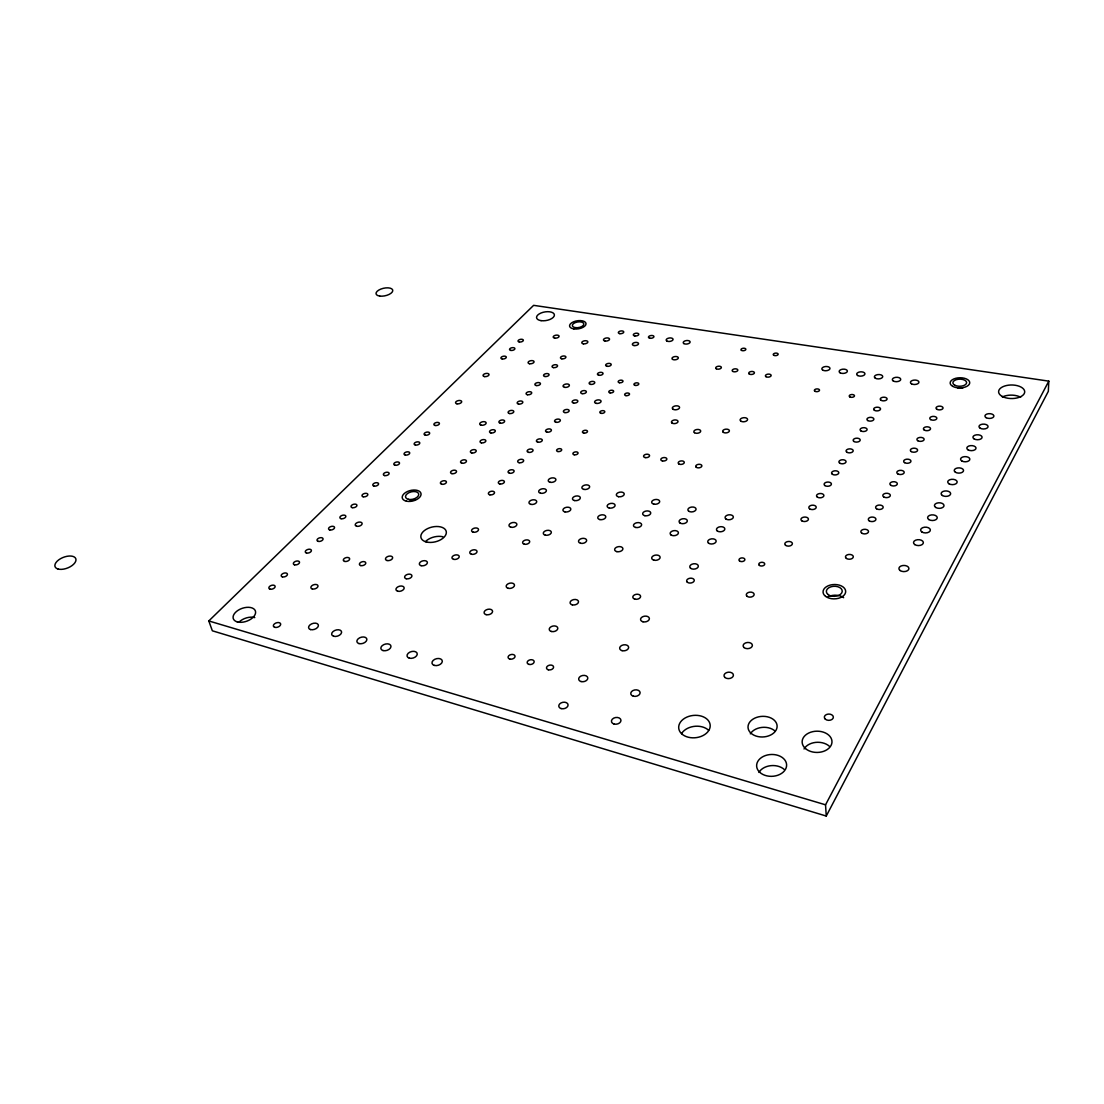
<?xml version="1.0" encoding="UTF-8"?>
<svg xmlns="http://www.w3.org/2000/svg" width="1104" height="1104" viewBox="0 0 1104 1104"><rect width="100%" height="100%" fill="white"/><g stroke="black" fill="none" stroke-linecap="round" stroke-linejoin="round"><path stroke-width="1.5" d="M1048.8 381.142L1048.331 391.327L826.261 816.049L212.354 630.798L208.794 620.945L533.632 305.339L1048.8 381.142L825.544 804.816L826.261 816.049M208.794 620.945L825.544 804.816M957.748 387.904A9.757 5.12 -0.8 0 1 962.771 387.959M827.876 596.905A11.261 7.204 -1.5 0 1 843.649 597.706M409.901 501.106A9.577 5.41 -13.8 0 1 414.649 499.781M425.385 541.705A12.931 7.604 -13.7 0 1 442.883 536.751M1002.335 396.971A13.013 6.817 0.4 0 1 1020.648 397.219M681.734 733.318A15.704 11.219 -5.9 0 1 708.658 730.337M239.044 622.09A11.647 6.859 -19.4 0 1 254.776 617.591M804.043 748.981A14.835 10.654 -0.3 0 1 829.352 746.221M758.931 772.4A14.918 10.943 -2 0 1 784.461 769.64M750.334 733.843A14.476 10.336 -2.8 0 1 775.132 731.124M952.752 386.372A9.798 5.092 -0.9 0 0 969.298 384.233A9.798 5.092 -0.9 0 0 957.775 377.899A9.798 5.092 -0.9 0 0 952.752 386.372M573.859 328.909A8.321 4.071 -9.2 0 0 586.031 323.707A8.321 4.071 -9.2 0 0 573.5 321.83A8.321 4.071 -9.2 0 0 573.859 328.909M825.585 596.381A11.316 7.176 -1.7 0 0 844.946 594.049A11.316 7.176 -1.7 0 0 832.554 584.637A11.316 7.176 -1.7 0 0 825.585 596.381M406.396 501.175A9.619 5.382 -13.8 0 0 421.052 494.537A9.619 5.382 -13.8 0 0 407.459 491.501A9.619 5.382 -13.8 0 0 406.396 501.175M426.668 542.036A13 7.562 -13.7 0 0 446.333 532.859A13 7.562 -13.7 0 0 427.786 528.512A13 7.562 -13.7 0 0 426.668 542.036M1002.294 396.474A13.069 6.79 0.2 0 0 1024.222 393.645A13.069 6.79 0.2 0 0 1008.407 385.186A13.069 6.79 0.2 0 0 1002.294 396.474M681.568 733.705A15.787 11.192 -5.9 0 0 708.74 730.558A15.787 11.192 -5.9 0 0 693.036 715.461A15.787 11.192 -5.9 0 0 681.568 733.705M237.25 621.897A11.716 6.831 -19.3 0 0 255.479 613.438A11.716 6.831 -19.3 0 0 240.272 609.104A11.716 6.831 -19.3 0 0 237.25 621.897M541.07 320.643A9.025 4.347 -9.8 0 0 554.401 315.026A9.025 4.347 -9.8 0 0 540.946 313.039A9.025 4.347 -9.8 0 0 541.07 320.643M583.367 343.827A3.077 1.532 -9.1 0 0 587.866 341.895A3.077 1.532 -9.1 0 0 583.229 341.164A3.077 1.532 -9.1 0 0 583.367 343.827M356.647 526.263A3.56 2.015 -15.3 0 0 362.126 523.793A3.56 2.015 -15.3 0 0 357.227 522.606A3.56 2.015 -15.3 0 0 356.647 526.263M481.234 425.219A3.284 1.739 -11.6 0 0 486.16 423.053A3.284 1.739 -11.6 0 0 481.399 422.128A3.284 1.739 -11.6 0 0 481.234 425.219M453.647 559.355A3.712 2.208 -13.3 0 0 459.236 556.72A3.712 2.208 -13.3 0 0 453.923 555.422A3.712 2.208 -13.3 0 0 453.647 559.355M825.337 719.187A4.513 3.146 -0.3 0 0 833.051 718.331A4.513 3.146 -0.3 0 0 828.152 714.095A4.513 3.146 -0.3 0 0 825.337 719.187M387.007 560.515A3.685 2.167 -15.1 0 0 392.651 557.893A3.685 2.167 -15.1 0 0 387.518 556.609A3.685 2.167 -15.1 0 0 387.007 560.515M634.938 599.168A3.933 2.512 -8.1 0 0 640.61 596.298A3.933 2.512 -8.1 0 0 634.565 594.835A3.933 2.512 -8.1 0 0 634.938 599.168M471.477 554.263A3.698 2.208 -12.8 0 0 477.038 551.641A3.698 2.208 -12.8 0 0 471.684 550.344A3.698 2.208 -12.8 0 0 471.477 554.263M406.217 578.744A3.754 2.249 -14.8 0 0 411.93 576.053A3.754 2.249 -14.8 0 0 406.658 574.701A3.754 2.249 -14.8 0 0 406.217 578.744M694.457 432.685A3.45 1.904 -6.5 0 0 700.378 431.94A3.45 1.904 -6.5 0 0 696.969 429.484A3.45 1.904 -6.5 0 0 694.457 432.685M672.543 359.338A3.188 1.628 -7.2 0 0 678.022 358.621A3.188 1.628 -7.2 0 0 674.93 356.551A3.188 1.628 -7.2 0 0 672.543 359.338M634.041 345.552A3.119 1.573 -8 0 0 638.54 343.592A3.119 1.573 -8 0 0 633.765 342.847A3.119 1.573 -8 0 0 634.041 345.552M605.075 341.026A3.077 1.532 -8.6 0 0 609.56 339.094A3.077 1.532 -8.6 0 0 604.882 338.376A3.077 1.532 -8.6 0 0 605.075 341.026M596.312 403.388A3.284 1.739 -8.9 0 0 601.087 401.249A3.284 1.739 -8.9 0 0 596.119 400.366A3.284 1.739 -8.9 0 0 596.312 403.388M564.668 387.352A3.202 1.67 -9.6 0 0 569.388 385.282A3.202 1.67 -9.6 0 0 564.586 384.44A3.202 1.67 -9.6 0 0 564.668 387.352M814.89 391.244A2.608 1.38 -3.9 0 0 819.347 390.678A2.608 1.38 -3.9 0 0 816.546 388.939A2.608 1.38 -3.9 0 0 814.89 391.244M849.818 396.902A2.65 1.408 -3.1 0 0 854.33 396.322A2.65 1.408 -3.1 0 0 851.419 394.556A2.65 1.408 -3.1 0 0 849.818 396.902M739.542 560.956A2.967 1.849 -4.8 0 0 744.648 560.335A2.967 1.849 -4.8 0 0 741.612 557.92A2.967 1.849 -4.8 0 0 739.542 560.956M759.359 565.386A2.995 1.863 -4.2 0 0 764.492 564.765A2.995 1.863 -4.2 0 0 761.387 562.322A2.995 1.863 -4.2 0 0 759.359 565.386M574.232 454.779A2.608 1.449 -9.5 0 0 578.068 453.026A2.608 1.449 -9.5 0 0 574.135 452.254A2.608 1.449 -9.5 0 0 574.232 454.779M557.893 451.536A2.594 1.435 -9.9 0 0 561.715 449.797A2.594 1.435 -9.9 0 0 557.837 449.024A2.594 1.435 -9.9 0 0 557.893 451.536M610.07 392.872A2.47 1.311 -8.6 0 0 613.672 391.271A2.47 1.311 -8.6 0 0 609.905 390.609A2.47 1.311 -8.6 0 0 610.07 392.872M625.94 395.632A2.498 1.325 -8.2 0 0 629.542 394.018A2.498 1.325 -8.2 0 0 625.733 393.369A2.498 1.325 -8.2 0 0 625.94 395.632M635.242 385.42A2.47 1.297 -8 0 0 638.802 383.819A2.47 1.297 -8 0 0 635.021 383.185A2.47 1.297 -8 0 0 635.242 385.42M619.454 382.729A2.456 1.283 -8.4 0 0 623.015 381.142A2.456 1.283 -8.4 0 0 619.261 380.521A2.456 1.283 -8.4 0 0 619.454 382.729M773.725 355.267A2.484 1.27 -5 0 0 777.975 354.715A2.484 1.27 -5 0 0 775.381 353.128A2.484 1.27 -5 0 0 773.725 355.267M741.46 350.368A2.456 1.242 -5.7 0 0 745.655 349.816A2.456 1.242 -5.7 0 0 743.158 348.257A2.456 1.242 -5.7 0 0 741.46 350.368M716.248 368.75A2.829 1.463 -6.2 0 0 721.105 368.115A2.829 1.463 -6.2 0 0 718.262 366.252A2.829 1.463 -6.2 0 0 716.248 368.75M732.697 371.372A2.857 1.49 -5.8 0 0 737.596 370.737A2.857 1.49 -5.8 0 0 734.698 368.86A2.857 1.49 -5.8 0 0 732.697 371.372M749.271 374.021A2.87 1.504 -5.5 0 0 754.198 373.387A2.87 1.504 -5.5 0 0 751.244 371.496A2.87 1.504 -5.5 0 0 749.271 374.021M765.969 376.685A2.898 1.518 -5.1 0 0 770.937 376.05A2.898 1.518 -5.1 0 0 767.915 374.146A2.898 1.518 -5.1 0 0 765.969 376.685M696.265 467.282A3.091 1.766 -6.4 0 0 701.592 466.619A3.091 1.766 -6.4 0 0 698.528 464.329A3.091 1.766 -6.4 0 0 696.265 467.282M678.712 463.859A3.077 1.753 -6.9 0 0 683.997 463.197A3.077 1.753 -6.9 0 0 681.002 460.934A3.077 1.753 -6.9 0 0 678.712 463.859M662.497 460.961A3.05 1.725 -7.3 0 0 666.857 458.905A3.05 1.725 -7.3 0 0 662.138 457.994A3.05 1.725 -7.3 0 0 662.497 460.961M645.205 457.594A3.036 1.711 -7.8 0 0 649.566 455.552A3.036 1.711 -7.8 0 0 644.902 454.655A3.036 1.711 -7.8 0 0 645.205 457.594M740.839 421.148A3.754 2.042 -5.4 0 0 747.27 420.32A3.754 2.042 -5.4 0 0 743.434 417.712A3.754 2.042 -5.4 0 0 740.839 421.148M672.943 409.184A3.643 1.96 -7.1 0 0 679.208 408.383A3.643 1.96 -7.1 0 0 675.662 405.858A3.643 1.96 -7.1 0 0 672.943 409.184M434.327 665.408A5.285 3.422 -15.2 0 0 442.318 661.434A5.285 3.422 -15.2 0 0 434.797 659.295A5.285 3.422 -15.2 0 0 434.327 665.408M409.28 658.15A5.244 3.353 -15.9 0 0 417.243 654.244A5.244 3.353 -15.9 0 0 409.874 652.133A5.244 3.353 -15.9 0 0 409.28 658.15M607.117 366.307A2.815 1.449 -8.6 0 0 611.216 364.499A2.815 1.449 -8.6 0 0 606.924 363.796A2.815 1.449 -8.6 0 0 607.117 366.307M598.92 375.277A2.843 1.463 -8.8 0 0 603.06 373.456A2.843 1.463 -8.8 0 0 598.754 372.738A2.843 1.463 -8.8 0 0 598.92 375.277M590.612 384.385A2.87 1.49 -9 0 0 594.794 382.536A2.87 1.49 -9 0 0 590.461 381.805A2.87 1.49 -9 0 0 590.612 384.385M582.167 393.645A2.884 1.518 -9.2 0 0 586.39 391.768A2.884 1.518 -9.2 0 0 582.043 391.009A2.884 1.518 -9.2 0 0 582.167 393.645M573.583 403.043A2.912 1.546 -9.4 0 0 577.861 401.152A2.912 1.546 -9.4 0 0 573.487 400.366A2.912 1.546 -9.4 0 0 573.583 403.043M564.875 412.592A2.926 1.559 -9.6 0 0 569.181 410.674A2.926 1.559 -9.6 0 0 564.793 409.874A2.926 1.559 -9.6 0 0 564.875 412.592M556.016 422.294A2.953 1.587 -9.9 0 0 560.377 420.348A2.953 1.587 -9.9 0 0 555.961 419.52A2.953 1.587 -9.9 0 0 556.016 422.294M547.018 432.161A2.981 1.615 -10.1 0 0 551.42 430.174A2.981 1.615 -10.1 0 0 546.991 429.332A2.981 1.615 -10.1 0 0 547.018 432.161M537.883 442.18A3.008 1.642 -10.4 0 0 542.326 440.179A3.008 1.642 -10.4 0 0 537.869 439.309A3.008 1.642 -10.4 0 0 537.883 442.18M528.595 452.364A3.022 1.67 -10.6 0 0 533.08 450.322A3.022 1.67 -10.6 0 0 528.609 449.438A3.022 1.67 -10.6 0 0 528.595 452.364M519.142 462.714A3.05 1.697 -10.9 0 0 523.682 460.658A3.05 1.697 -10.9 0 0 519.184 459.733A3.05 1.697 -10.9 0 0 519.142 462.714M509.537 473.243A3.077 1.725 -11.2 0 0 514.133 471.146A3.077 1.725 -11.2 0 0 509.606 470.207A3.077 1.725 -11.2 0 0 509.537 473.243M499.781 483.938A3.105 1.753 -11.5 0 0 504.418 481.813A3.105 1.753 -11.5 0 0 499.877 480.847A3.105 1.753 -11.5 0 0 499.781 483.938M489.845 494.827A3.133 1.78 -11.8 0 0 494.537 492.674A3.133 1.78 -11.8 0 0 489.969 491.68A3.133 1.78 -11.8 0 0 489.845 494.827M441.779 484.256A3.077 1.711 -12.9 0 0 446.444 482.144A3.077 1.711 -12.9 0 0 442.042 481.192A3.077 1.711 -12.9 0 0 441.779 484.256M451.922 473.644A3.05 1.684 -12.6 0 0 456.545 471.574A3.05 1.684 -12.6 0 0 452.157 470.635A3.05 1.684 -12.6 0 0 451.922 473.644M461.914 463.211A3.022 1.656 -12.3 0 0 466.481 461.168A3.022 1.656 -12.3 0 0 462.121 460.258A3.022 1.656 -12.3 0 0 461.914 463.211M471.739 452.957A2.995 1.642 -12 0 0 476.252 450.943A2.995 1.642 -12 0 0 471.905 450.059A2.995 1.642 -12 0 0 471.739 452.957M481.399 442.856A2.981 1.615 -11.7 0 0 485.87 440.869A2.981 1.615 -11.7 0 0 481.551 440.013A2.981 1.615 -11.7 0 0 481.399 442.856M490.907 432.934A2.953 1.587 -11.4 0 0 495.337 430.96A2.953 1.587 -11.4 0 0 491.032 430.132A2.953 1.587 -11.4 0 0 490.907 432.934M500.264 423.149A2.926 1.559 -11.1 0 0 504.652 421.217A2.926 1.559 -11.1 0 0 500.36 420.403A2.926 1.559 -11.1 0 0 500.264 423.149M509.482 413.531A2.898 1.532 -10.9 0 0 513.815 411.626A2.898 1.532 -10.9 0 0 509.551 410.826A2.898 1.532 -10.9 0 0 509.482 413.531M518.549 404.064A2.884 1.518 -10.6 0 0 522.841 402.173A2.884 1.518 -10.6 0 0 518.59 401.401A2.884 1.518 -10.6 0 0 518.549 404.064M527.477 394.735A2.857 1.49 -10.4 0 0 531.728 392.872A2.857 1.49 -10.4 0 0 527.491 392.113A2.857 1.49 -10.4 0 0 527.477 394.735M536.268 385.544A2.843 1.463 -10.2 0 0 540.477 383.723A2.843 1.463 -10.2 0 0 536.268 382.978A2.843 1.463 -10.2 0 0 536.268 385.544M544.921 376.505A2.815 1.449 -10 0 0 549.088 374.698A2.815 1.449 -10 0 0 544.893 373.98A2.815 1.449 -10 0 0 544.921 376.505M553.449 367.604A2.788 1.421 -9.8 0 0 557.575 365.824A2.788 1.421 -9.8 0 0 553.394 365.12A2.788 1.421 -9.8 0 0 553.449 367.604M561.839 358.828A2.774 1.408 -9.6 0 0 565.924 357.075A2.774 1.408 -9.6 0 0 561.77 356.385A2.774 1.408 -9.6 0 0 561.839 358.828M893.329 381.018A4.223 2.208 -2.3 0 0 900.505 380.093A4.223 2.208 -2.3 0 0 895.717 377.347A4.223 2.208 -2.3 0 0 893.329 381.018M822.728 370.116A4.085 2.125 -3.9 0 0 829.711 369.205A4.085 2.125 -3.9 0 0 825.281 366.556A4.085 2.125 -3.9 0 0 822.728 370.116M911.49 383.819A4.25 2.222 -1.8 0 0 918.721 382.895A4.25 2.222 -1.8 0 0 913.85 380.121A4.25 2.222 -1.8 0 0 911.49 383.819M840.075 372.793A4.126 2.139 -3.5 0 0 847.113 371.882A4.126 2.139 -3.5 0 0 842.6 369.205A4.126 2.139 -3.5 0 0 840.075 372.793M857.615 375.498A4.154 2.167 -3.1 0 0 864.694 374.587A4.154 2.167 -3.1 0 0 860.099 371.882A4.154 2.167 -3.1 0 0 857.615 375.498M875.362 378.244A4.181 2.18 -2.7 0 0 882.496 377.32A4.181 2.18 -2.7 0 0 877.804 374.601A4.181 2.18 -2.7 0 0 875.362 378.244M344.614 561.412A3.271 1.904 -16.1 0 0 349.651 559.093A3.271 1.904 -16.1 0 0 345.179 557.948A3.271 1.904 -16.1 0 0 344.614 561.412M360.718 565.579A3.298 1.932 -15.8 0 0 365.783 563.247A3.298 1.932 -15.8 0 0 361.243 562.088A3.298 1.932 -15.8 0 0 360.718 565.579M548.302 669.797A3.574 2.387 -11.5 0 0 553.587 667.092A3.574 2.387 -11.5 0 0 548.246 665.615A3.574 2.387 -11.5 0 0 548.302 669.797M528.899 664.387A3.547 2.36 -12.1 0 0 534.17 661.71A3.547 2.36 -12.1 0 0 528.913 660.247A3.547 2.36 -12.1 0 0 528.899 664.387M509.772 659.047A3.533 2.318 -12.7 0 0 515.044 656.397A3.533 2.318 -12.7 0 0 509.855 654.962A3.533 2.318 -12.7 0 0 509.772 659.047M805.437 748.526A14.918 10.626 -0.5 0 0 830.967 745.614A14.918 10.626 -0.5 0 0 814.78 731.317A14.918 10.626 -0.5 0 0 805.437 748.526M759.704 772.262A15.001 10.93 -2.2 0 0 785.468 769.35A15.001 10.93 -2.2 0 0 769.667 754.598A15.001 10.93 -2.2 0 0 759.704 772.262M750.968 733.194A14.559 10.309 -3 0 0 775.974 730.324A14.559 10.309 -3 0 0 760.753 716.468A14.559 10.309 -3 0 0 750.968 733.194M524.345 544.217A3.616 2.167 -11.3 0 0 529.713 541.664A3.616 2.167 -11.3 0 0 524.386 540.422A3.616 2.167 -11.3 0 0 524.345 544.217M473.202 532.169A3.547 2.084 -12.6 0 0 478.529 529.685A3.547 2.084 -12.6 0 0 473.395 528.485A3.547 2.084 -12.6 0 0 473.202 532.169M747.049 596.27A3.933 2.512 -4.4 0 0 753.811 595.47A3.933 2.512 -4.4 0 0 749.754 592.144A3.933 2.512 -4.4 0 0 747.049 596.27M687.295 582.208A3.836 2.429 -6.4 0 0 693.905 581.422A3.836 2.429 -6.4 0 0 690.124 578.206A3.836 2.429 -6.4 0 0 687.295 582.208M671.991 423.039A3.326 1.822 -7.1 0 0 677.704 422.308A3.326 1.822 -7.1 0 0 674.475 419.975A3.326 1.822 -7.1 0 0 671.991 423.039M723.286 432.326A3.395 1.877 -5.8 0 0 729.109 431.581A3.395 1.877 -5.8 0 0 725.687 429.18A3.395 1.877 -5.8 0 0 723.286 432.326M484.449 376.574A3.05 1.546 -11.2 0 0 489.044 374.615A3.05 1.546 -11.2 0 0 484.601 373.842A3.05 1.546 -11.2 0 0 484.449 376.574M456.987 403.816A3.133 1.615 -11.9 0 0 461.707 401.773A3.133 1.615 -11.9 0 0 457.208 400.931A3.133 1.615 -11.9 0 0 456.987 403.816M274.744 627.334A3.809 2.263 -18.8 0 0 280.651 624.574A3.809 2.263 -18.8 0 0 275.641 623.125A3.809 2.263 -18.8 0 0 274.744 627.334M312.294 588.956A3.685 2.153 -17.2 0 0 317.98 586.334A3.685 2.153 -17.2 0 0 313.039 584.996A3.685 2.153 -17.2 0 0 312.294 588.956M529.561 363.74A3.036 1.532 -10.2 0 0 534.074 361.795A3.036 1.532 -10.2 0 0 529.575 361.049A3.036 1.532 -10.2 0 0 529.561 363.74M554.705 338.114A2.967 1.463 -9.6 0 0 559.093 336.251A2.967 1.463 -9.6 0 0 554.65 335.547A2.967 1.463 -9.6 0 0 554.705 338.114M785.579 545.335A3.809 2.332 -3.5 0 0 792.106 544.548A3.809 2.332 -3.5 0 0 788.077 541.498A3.809 2.332 -3.5 0 0 785.579 545.335M846.368 558.417A3.919 2.401 -1.6 0 0 853.061 557.617A3.919 2.401 -1.6 0 0 848.741 554.47A3.919 2.401 -1.6 0 0 846.368 558.417M881.061 400.297A3.436 1.835 -2.3 0 0 886.912 399.551A3.436 1.835 -2.3 0 0 883.048 397.247A3.436 1.835 -2.3 0 0 881.061 400.297M936.91 409.308A3.533 1.891 -1 0 0 942.885 408.549A3.533 1.891 -1 0 0 938.786 406.175A3.533 1.891 -1 0 0 936.91 409.308M874.451 410.329A3.464 1.863 -2.4 0 0 880.357 409.584A3.464 1.863 -2.4 0 0 876.479 407.238A3.464 1.863 -2.4 0 0 874.451 410.329M930.658 419.603A3.56 1.918 -1 0 0 936.689 418.844A3.56 1.918 -1 0 0 932.576 416.429A3.56 1.918 -1 0 0 930.658 419.603M867.73 420.541A3.491 1.904 -2.4 0 0 873.678 419.782A3.491 1.904 -2.4 0 0 869.786 417.381A3.491 1.904 -2.4 0 0 867.73 420.541M924.296 430.077A3.588 1.96 -1.1 0 0 930.368 429.318A3.588 1.96 -1.1 0 0 926.242 426.848A3.588 1.96 -1.1 0 0 924.296 430.077M860.899 430.919A3.519 1.932 -2.5 0 0 866.902 430.16A3.519 1.932 -2.5 0 0 862.997 427.717A3.519 1.932 -2.5 0 0 860.899 430.919M917.824 440.744A3.616 1.987 -1.1 0 0 923.951 439.972A3.616 1.987 -1.1 0 0 919.811 437.446A3.616 1.987 -1.1 0 0 917.824 440.744M853.944 441.476A3.547 1.973 -2.6 0 0 860.002 440.717A3.547 1.973 -2.6 0 0 856.083 438.219A3.547 1.973 -2.6 0 0 853.944 441.476M911.242 451.577A3.643 2.029 -1.1 0 0 917.424 450.805A3.643 2.029 -1.1 0 0 913.256 448.224A3.643 2.029 -1.1 0 0 911.242 451.577M846.878 452.226A3.574 2.001 -2.6 0 0 852.978 451.453A3.574 2.001 -2.6 0 0 849.045 448.9A3.574 2.001 -2.6 0 0 846.878 452.226M904.535 462.617A3.671 2.07 -1.1 0 0 910.772 461.845A3.671 2.07 -1.1 0 0 906.591 459.209A3.671 2.07 -1.1 0 0 904.535 462.617M839.689 463.142A3.602 2.042 -2.7 0 0 845.83 462.383A3.602 2.042 -2.7 0 0 841.897 459.775A3.602 2.042 -2.7 0 0 839.689 463.142M897.718 473.837A3.698 2.098 -1.2 0 0 904.01 473.064A3.698 2.098 -1.2 0 0 899.815 470.373A3.698 2.098 -1.2 0 0 897.718 473.837M832.361 474.265A3.629 2.084 -2.8 0 0 838.571 473.492A3.629 2.084 -2.8 0 0 834.61 470.828A3.629 2.084 -2.8 0 0 832.361 474.265M890.776 485.277A3.726 2.139 -1.2 0 0 897.124 484.49A3.726 2.139 -1.2 0 0 892.915 481.744A3.726 2.139 -1.2 0 0 890.776 485.277M824.909 485.581A3.657 2.111 -2.9 0 0 831.174 484.808A3.657 2.111 -2.9 0 0 827.2 482.089A3.657 2.111 -2.9 0 0 824.909 485.581M883.711 496.91A3.754 2.18 -1.3 0 0 890.114 496.124A3.754 2.18 -1.3 0 0 885.877 493.309A3.754 2.18 -1.3 0 0 883.711 496.91M817.333 497.104A3.685 2.153 -3 0 0 823.639 496.331A3.685 2.153 -3 0 0 819.651 493.543A3.685 2.153 -3 0 0 817.333 497.104M876.521 508.765A3.795 2.222 -1.3 0 0 882.965 507.978A3.795 2.222 -1.3 0 0 878.729 505.094A3.795 2.222 -1.3 0 0 876.521 508.765M809.605 508.834A3.712 2.194 -3.1 0 0 815.966 508.061A3.712 2.194 -3.1 0 0 811.978 505.218A3.712 2.194 -3.1 0 0 809.605 508.834M869.193 520.826A3.823 2.263 -1.4 0 0 875.707 520.039A3.823 2.263 -1.4 0 0 871.442 517.1A3.823 2.263 -1.4 0 0 869.193 520.826M801.739 520.784A3.754 2.236 -3.2 0 0 808.156 519.998A3.754 2.236 -3.2 0 0 804.154 517.086A3.754 2.236 -3.2 0 0 801.739 520.784M861.727 533.122A3.85 2.318 -1.4 0 0 868.296 532.335A3.85 2.318 -1.4 0 0 864.018 529.327A3.85 2.318 -1.4 0 0 861.727 533.122M510.904 527.243A4.016 2.374 -11.5 0 0 516.893 524.414A4.016 2.374 -11.5 0 0 510.986 523.075A4.016 2.374 -11.5 0 0 510.904 527.243M545.321 535.164A4.071 2.429 -10.6 0 0 551.338 532.294A4.071 2.429 -10.6 0 0 545.279 530.914A4.071 2.429 -10.6 0 0 545.321 535.164M530.886 504.376A3.947 2.291 -10.8 0 0 536.737 501.644A3.947 2.291 -10.8 0 0 530.886 500.374A3.947 2.291 -10.8 0 0 530.886 504.376M540.615 493.253A3.919 2.249 -10.5 0 0 546.411 490.549A3.919 2.249 -10.5 0 0 540.587 489.307A3.919 2.249 -10.5 0 0 540.615 493.253M550.192 482.296A3.892 2.208 -10.2 0 0 555.919 479.647A3.892 2.208 -10.2 0 0 550.123 478.432A3.892 2.208 -10.2 0 0 550.192 482.296M564.944 511.883A4.002 2.346 -10 0 0 570.837 509.11A4.002 2.346 -10 0 0 564.834 507.799A4.002 2.346 -10 0 0 564.944 511.883M574.508 500.554A3.961 2.305 -9.7 0 0 580.331 497.807A3.961 2.305 -9.7 0 0 574.356 496.538A3.961 2.305 -9.7 0 0 574.508 500.554M583.906 489.403A3.933 2.263 -9.4 0 0 589.66 486.698A3.933 2.263 -9.4 0 0 583.726 485.47A3.933 2.263 -9.4 0 0 583.906 489.403M580.621 543.292A4.126 2.498 -9.7 0 0 586.666 540.38A4.126 2.498 -9.7 0 0 580.442 538.959A4.126 2.498 -9.7 0 0 580.621 543.292M616.86 551.641A4.181 2.553 -8.6 0 0 622.918 548.674A4.181 2.553 -8.6 0 0 616.529 547.225A4.181 2.553 -8.6 0 0 616.86 551.641M599.886 519.584A4.057 2.401 -9 0 0 605.792 516.755A4.057 2.401 -9 0 0 599.638 515.416A4.057 2.401 -9 0 0 599.886 519.584M609.256 508.033A4.016 2.36 -8.7 0 0 615.094 505.246A4.016 2.36 -8.7 0 0 608.98 503.948A4.016 2.36 -8.7 0 0 609.256 508.033M618.475 496.69A3.988 2.318 -8.5 0 0 624.243 493.943A3.988 2.318 -8.5 0 0 618.157 492.674A3.988 2.318 -8.5 0 0 618.475 496.69M635.711 527.464A4.112 2.456 -8 0 0 641.631 524.593A4.112 2.456 -8 0 0 635.324 523.213A4.112 2.456 -8 0 0 635.711 527.464M644.888 515.706A4.071 2.415 -7.8 0 0 650.739 512.877A4.071 2.415 -7.8 0 0 644.474 511.538A4.071 2.415 -7.8 0 0 644.888 515.706M653.899 504.155A4.043 2.374 -7.5 0 0 659.695 501.354A4.043 2.374 -7.5 0 0 653.458 500.057A4.043 2.374 -7.5 0 0 653.899 504.155M654.037 560.211A4.237 2.622 -7.5 0 0 660.123 557.175A4.237 2.622 -7.5 0 0 653.568 555.685A4.237 2.622 -7.5 0 0 654.037 560.211M690.524 568.215A4.306 2.691 -6.3 0 0 697.935 567.318A4.306 2.691 -6.3 0 0 693.685 563.771A4.306 2.691 -6.3 0 0 690.524 568.215M670.846 534.833A4.168 2.525 -7 0 0 678.008 533.963A4.168 2.525 -7 0 0 673.964 530.638A4.168 2.525 -7 0 0 670.846 534.833M679.816 522.868A4.14 2.47 -6.7 0 0 686.923 521.985A4.14 2.47 -6.7 0 0 682.879 518.742A4.14 2.47 -6.7 0 0 679.816 522.868M688.62 511.111A4.099 2.429 -6.5 0 0 695.672 510.241A4.099 2.429 -6.5 0 0 691.642 507.053A4.099 2.429 -6.5 0 0 688.62 511.111M708.506 543.127A4.237 2.581 -5.8 0 0 715.778 542.243A4.237 2.581 -5.8 0 0 711.556 538.849A4.237 2.581 -5.8 0 0 708.506 543.127M717.255 530.927A4.195 2.539 -5.6 0 0 724.472 530.044A4.195 2.539 -5.6 0 0 720.236 526.718A4.195 2.539 -5.6 0 0 717.255 530.927M725.839 518.935A4.168 2.484 -5.4 0 0 732.987 518.066A4.168 2.484 -5.4 0 0 728.778 514.823A4.168 2.484 -5.4 0 0 725.839 518.935M614.003 724.017A4.802 3.367 -9.3 0 0 620.959 720.291A4.802 3.367 -9.3 0 0 613.645 718.18A4.802 3.367 -9.3 0 0 614.003 724.017M561.149 708.589A4.706 3.243 -11.4 0 0 568.077 704.959A4.706 3.243 -11.4 0 0 561.025 702.931A4.706 3.243 -11.4 0 0 561.149 708.589M633.31 696.182A4.706 3.243 -8.4 0 0 640.113 692.581A4.706 3.243 -8.4 0 0 632.868 690.58A4.706 3.243 -8.4 0 0 633.31 696.182M581.049 681.554A4.623 3.133 -10.4 0 0 587.811 678.035A4.623 3.133 -10.4 0 0 580.842 676.103A4.623 3.133 -10.4 0 0 581.049 681.554M683.804 343.551A3.491 1.766 -7 0 0 689.807 342.764A3.491 1.766 -7 0 0 686.384 340.556A3.491 1.766 -7 0 0 683.804 343.551M666.761 340.957A3.464 1.739 -7.3 0 0 672.722 340.17A3.464 1.739 -7.3 0 0 669.369 337.976A3.464 1.739 -7.3 0 0 666.761 340.957M634.814 335.947A2.746 1.366 -8 0 0 638.774 334.222A2.746 1.366 -8 0 0 634.552 333.587A2.746 1.366 -8 0 0 634.814 335.947M649.98 338.266A2.774 1.38 -7.7 0 0 653.941 336.527A2.774 1.38 -7.7 0 0 649.676 335.892A2.774 1.38 -7.7 0 0 649.98 338.266M619.799 333.656A2.732 1.352 -8.3 0 0 623.76 331.945A2.732 1.352 -8.3 0 0 619.592 331.31A2.732 1.352 -8.3 0 0 619.799 333.656M551.407 631.488A4.333 2.801 -11.1 0 0 557.81 628.273A4.333 2.801 -11.1 0 0 551.338 626.589A4.333 2.801 -11.1 0 0 551.407 631.488M572.258 604.84A4.25 2.705 -10.2 0 0 578.51 601.721A4.25 2.705 -10.2 0 0 572.107 600.121A4.25 2.705 -10.2 0 0 572.258 604.84M486.119 614.652A4.319 2.732 -13 0 0 492.591 611.478A4.319 2.732 -13 0 0 486.298 609.822A4.319 2.732 -13 0 0 486.119 614.652M397.744 591.233A4.209 2.539 -15.2 0 0 404.161 588.197A4.209 2.539 -15.2 0 0 398.268 586.652A4.209 2.539 -15.2 0 0 397.744 591.233M508.185 588.308A4.237 2.636 -12.1 0 0 514.505 585.23A4.237 2.636 -12.1 0 0 508.282 583.685A4.237 2.636 -12.1 0 0 508.185 588.308M421.135 565.69A4.112 2.456 -14.3 0 0 427.386 562.75A4.112 2.456 -14.3 0 0 421.562 561.287A4.112 2.456 -14.3 0 0 421.135 565.69M724.886 677.442A4.733 3.229 -4.7 0 0 733.015 676.517A4.733 3.229 -4.7 0 0 728.226 672.198A4.733 3.229 -4.7 0 0 724.886 677.442M622.09 650.67A4.54 3.008 -8.7 0 0 628.659 647.275A4.54 3.008 -8.7 0 0 621.704 645.467A4.54 3.008 -8.7 0 0 622.09 650.67M744.027 647.551A4.637 3.091 -4.2 0 0 752.003 646.627A4.637 3.091 -4.2 0 0 747.242 642.5A4.637 3.091 -4.2 0 0 744.027 647.551M642.983 621.787A4.457 2.898 -7.9 0 0 649.387 618.502A4.457 2.898 -7.9 0 0 642.528 616.791A4.457 2.898 -7.9 0 0 642.983 621.787M383.033 650.56A5.203 3.271 -16.5 0 0 390.968 646.696A5.203 3.271 -16.5 0 0 383.737 644.639A5.203 3.271 -16.5 0 0 383.033 650.56M358.952 643.577A5.161 3.215 -17 0 0 366.859 639.768A5.161 3.215 -17 0 0 359.766 637.753A5.161 3.215 -17 0 0 358.952 643.577M333.698 636.277A5.12 3.133 -17.5 0 0 341.578 632.509A5.12 3.133 -17.5 0 0 334.622 630.536A5.12 3.133 -17.5 0 0 333.698 636.277M310.528 629.57A5.078 3.077 -18 0 0 318.38 625.858A5.078 3.077 -18 0 0 311.549 623.912A5.078 3.077 -18 0 0 310.528 629.57M510.848 350.423A2.719 1.352 -10.6 0 0 514.906 348.698A2.719 1.352 -10.6 0 0 510.904 348.036A2.719 1.352 -10.6 0 0 510.848 350.423M502.223 358.966A2.746 1.366 -10.8 0 0 506.322 357.213A2.746 1.366 -10.8 0 0 502.306 356.551A2.746 1.366 -10.8 0 0 502.223 358.966M519.335 341.992A2.705 1.325 -10.4 0 0 523.365 340.294A2.705 1.325 -10.4 0 0 519.377 339.659A2.705 1.325 -10.4 0 0 519.335 341.992M968.056 449.852A4.609 2.539 0.2 0 0 975.826 448.886A4.609 2.539 0.2 0 0 970.388 445.657A4.609 2.539 0.2 0 0 968.056 449.852M914.761 544.576A4.913 2.953 0.2 0 0 923.11 543.568A4.913 2.953 0.2 0 0 917.465 539.718A4.913 2.953 0.2 0 0 914.761 544.576M942.374 495.489A4.761 2.732 0.2 0 0 950.434 494.495A4.761 2.732 0.2 0 0 944.886 490.976A4.761 2.732 0.2 0 0 942.374 495.489M935.668 507.426A4.789 2.788 0.2 0 0 943.782 506.432A4.789 2.788 0.2 0 0 938.221 502.831A4.789 2.788 0.2 0 0 935.668 507.426M961.805 460.961A4.637 2.581 0.2 0 0 969.643 459.982A4.637 2.581 0.2 0 0 964.178 456.683A4.637 2.581 0.2 0 0 961.805 460.961M986.148 417.685A4.499 2.401 0.1 0 0 993.724 416.732A4.499 2.401 0.1 0 0 988.37 413.71A4.499 2.401 0.1 0 0 986.148 417.685M928.823 519.57A4.83 2.843 0.2 0 0 937.02 518.576A4.83 2.843 0.2 0 0 931.431 514.906A4.83 2.843 0.2 0 0 928.823 519.57M955.443 472.264A4.678 2.636 0.2 0 0 963.35 471.284A4.678 2.636 0.2 0 0 957.872 467.917A4.678 2.636 0.2 0 0 955.443 472.264M980.228 428.228A4.54 2.443 0.1 0 0 987.873 427.262A4.54 2.443 0.1 0 0 982.477 424.171A4.54 2.443 0.1 0 0 980.228 428.228M921.868 531.962A4.871 2.898 0.2 0 0 930.12 530.955A4.871 2.898 0.2 0 0 924.517 527.201A4.871 2.898 0.2 0 0 921.868 531.962M948.971 483.773A4.72 2.677 0.2 0 0 956.947 482.793A4.72 2.677 0.2 0 0 951.441 479.343A4.72 2.677 0.2 0 0 948.971 483.773M974.183 438.95A4.568 2.484 0.2 0 0 981.898 437.984A4.568 2.484 0.2 0 0 976.488 434.824A4.568 2.484 0.2 0 0 974.183 438.95M900.146 570.547A4.996 3.077 0.1 0 0 908.647 569.54A4.996 3.077 0.1 0 0 902.962 565.496A4.996 3.077 0.1 0 0 900.146 570.547M270.038 589.15A3.271 1.891 -18.2 0 0 275.117 586.817A3.271 1.891 -18.2 0 0 270.811 585.631A3.271 1.891 -18.2 0 0 270.038 589.15M282.403 576.881A3.229 1.849 -17.7 0 0 287.426 574.591A3.229 1.849 -17.7 0 0 283.135 573.445A3.229 1.849 -17.7 0 0 282.403 576.881M294.547 564.834A3.202 1.822 -17.2 0 0 299.515 562.585A3.202 1.822 -17.2 0 0 295.251 561.467A3.202 1.822 -17.2 0 0 294.547 564.834M306.484 553.007A3.16 1.794 -16.8 0 0 311.397 550.786A3.16 1.794 -16.8 0 0 307.147 549.695A3.16 1.794 -16.8 0 0 306.484 553.007M318.228 541.374A3.133 1.766 -16.4 0 0 323.072 539.18A3.133 1.766 -16.4 0 0 318.849 538.117A3.133 1.766 -16.4 0 0 318.228 541.374M329.751 529.934A3.105 1.739 -16 0 0 334.553 527.781A3.105 1.739 -16 0 0 330.344 526.746A3.105 1.739 -16 0 0 329.751 529.934M341.095 518.701A3.077 1.711 -15.6 0 0 345.842 516.575A3.077 1.711 -15.6 0 0 341.647 515.568A3.077 1.711 -15.6 0 0 341.095 518.701M352.245 507.647A3.036 1.684 -15.2 0 0 356.937 505.549A3.036 1.684 -15.2 0 0 352.756 504.569A3.036 1.684 -15.2 0 0 352.245 507.647M363.202 496.772A3.008 1.656 -14.8 0 0 367.839 494.716A3.008 1.656 -14.8 0 0 363.685 493.764A3.008 1.656 -14.8 0 0 363.202 496.772M373.994 486.091A2.981 1.642 -14.4 0 0 378.575 484.049A2.981 1.642 -14.4 0 0 374.435 483.124A2.981 1.642 -14.4 0 0 373.994 486.091M384.592 475.576A2.953 1.615 -14.1 0 0 389.132 473.561A2.953 1.615 -14.1 0 0 385.006 472.664A2.953 1.615 -14.1 0 0 384.592 475.576M395.025 465.226A2.939 1.587 -13.8 0 0 399.524 463.252A2.939 1.587 -13.8 0 0 395.411 462.369A2.939 1.587 -13.8 0 0 395.025 465.226M405.292 455.055A2.912 1.559 -13.4 0 0 409.736 453.095A2.912 1.559 -13.4 0 0 405.651 452.24A2.912 1.559 -13.4 0 0 405.292 455.055M415.394 445.036A2.884 1.532 -13.1 0 0 419.796 443.118A2.884 1.532 -13.1 0 0 415.711 442.276A2.884 1.532 -13.1 0 0 415.394 445.036M425.344 435.183A2.857 1.518 -12.8 0 0 429.691 433.279A2.857 1.518 -12.8 0 0 425.633 432.464A2.857 1.518 -12.8 0 0 425.344 435.183M435.128 425.482A2.829 1.49 -12.6 0 0 439.433 423.605A2.829 1.49 -12.6 0 0 435.39 422.818A2.829 1.49 -12.6 0 0 435.128 425.482M601.142 413.351A2.525 1.352 -8.8 0 0 604.813 411.695A2.525 1.352 -8.8 0 0 600.99 411.005A2.525 1.352 -8.8 0 0 601.142 413.351M583.754 433.072A2.567 1.394 -9.3 0 0 587.507 431.36A2.567 1.394 -9.3 0 0 583.643 430.643A2.567 1.394 -9.3 0 0 583.754 433.072M828.138 594.573A7.935 5.023 -1.7 0 0 841.703 592.958A7.935 5.023 -1.7 0 0 833.037 586.348A7.935 5.023 -1.7 0 0 828.138 594.573M954.712 385.186A6.872 3.56 -0.9 0 0 966.317 383.695A6.872 3.56 -0.9 0 0 958.244 379.252A6.872 3.56 -0.9 0 0 954.712 385.186M575.308 327.64A5.837 2.857 -9.2 0 0 583.864 323.996A5.837 2.857 -9.2 0 0 575.074 322.685A5.837 2.857 -9.2 0 0 575.308 327.64M408.452 499.325A6.748 3.767 -13.8 0 0 418.733 494.689A6.748 3.767 -13.8 0 0 409.211 492.55A6.748 3.767 -13.8 0 0 408.452 499.325M58.015 569.015A11.109 5.727 -21.2 0 0 75.652 561.398A11.109 5.727 -21.2 0 0 62.569 557.672A11.109 5.727 -21.2 0 0 58.015 569.015M379.666 296.065A8.528 3.836 -12.5 0 0 392.748 290.849A8.528 3.836 -12.5 0 0 380.825 289.096A8.528 3.836 -12.5 0 0 379.666 296.065"/></g></svg>
